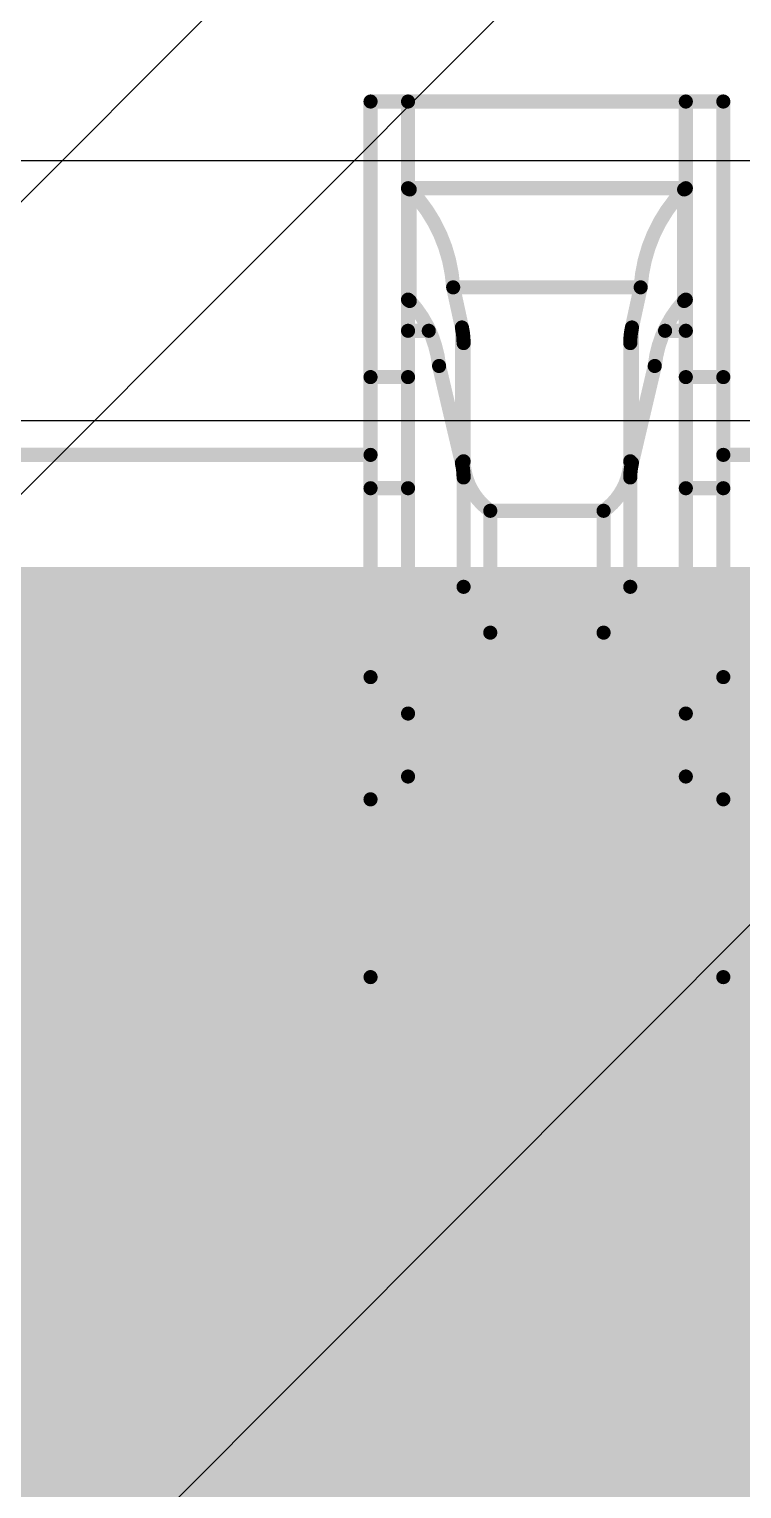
# Model space of a CAD drawing. Header units: inches. Extents: x -6 to 5433, y -4 to 5447.
# Drawn here: x 22.719 to 23.36, y 28.594 to 29.908 of the extents above; entities that cross this region are included whole.
import ezdxf

# ---------------------------------------------------------------- set-up
doc = ezdxf.new("R2010")
doc.units = ezdxf.units.IN
for name, color, linetype in [('Bottom Layer', 5, 'Continuous'), ('Ground', 16, 'Continuous'), ('Mechanical 4', 56, 'Continuous'), ('Top Layer', 1, 'Continuous'), ('Top Paste', 8, 'Continuous'), ('Top Solder', 216, 'Continuous')]:
    doc.layers.add(name, color=color, linetype=linetype)

# ---------------------------------------------------------------- blocks, each defined once
blk = doc.blocks.new('TL3340AF160QG_33')
at = {"layer": 'Top Solder'}
blk.add_line((0.7722387399999999, 1.95276216), (-5441.50524092, 5436.595934), dxfattribs=at)
blk = doc.blocks.new('WQFN_30_EP_2_5_4_5__43')
at = {"layer": 'Top Solder'}
for p in [(-1.45009616, -1.95417948), (-0.9381997999999999, -2.4882348)]:
    blk.add_line(p, (-5421.17972658, -5430.60739378), dxfattribs=at)
blk = doc.blocks.new('QTH_030_01_L_D_A_K_TR_154')
at = {"layer": 'Top Layer'}
blk.add_hatch(color=1, dxfattribs=at).paths.add_polyline_path([(-9.714999619999999, 0.32000063), (-7.17499962, 0.32000063), (-7.17499962, -0.32000063), (-9.714999619999999, -0.32000063)])
at = {"layer": 'Top Paste'}
blk.add_hatch(color=8, dxfattribs=at).paths.add_polyline_path([(-9.714999619999999, 0.32000063), (-7.17499962, 0.32000063), (-7.17499962, -0.32000063), (-9.714999619999999, -0.32000063)])
at = {"layer": 'Top Solder'}
blk.add_hatch(color=216, dxfattribs=at).paths.add_polyline_path([(-9.81659962, 0.42160063), (-7.07339962, 0.42160063), (-7.07339962, -0.42160063), (-9.81659962, -0.42160063)])

msp = doc.modelspace()

# ---------------------------------------------------------------- linework, layer by layer
at = {"layer": 'Bottom Layer'}
for points in [[(22.40538064, 28.02054594, 0.2794, 0.2794, -0.4142135623730951), (23.14198064, 28.75714594, 0.2794, 0.2794, 0)], [(23.14198064, 28.75714594, 0.2794, 0.2794, 0), (23.51029334, 28.75714594, 0.2794, 0.2794, 0)]]:
    msp.add_lwpolyline(points, format="xyseb", dxfattribs=at)
msp.add_lwpolyline([(23.07213064, 28.75714594, 0.1397, 0.1397, 1), (23.21183064, 28.75714594, 0.1397, 0.1397, 1)], format="xyseb", close=True, dxfattribs=at)
msp.add_lwpolyline([(23.07213064, 28.75714594, 0.1397, 0.1397, 1), (23.21183064, 28.75714594, 0.1397, 0.1397, 1)], format="xyseb", close=True, dxfattribs=at)
at = {"layer": 'Ground'}
for p, q in [((20.44022074, 29.7897677), (23.57726044, 29.7897677)), ((26.68933448, 29.55551366), (21.5130888, 29.55551366))]:
    msp.add_line(p, q, dxfattribs=at)
for points in [[(21.5130888, 29.32243564, 0.2032, 0.2032, 0), (26.78587734, 29.32243564, 0.2032, 0.2032, 0)], [(21.77231358, 28.6199453, 0.2032, 0.2032, 0), (26.9689453, 28.6199453, 0.2032, 0.2032, 0)]]:
    msp.add_lwpolyline(points, format="xyseb", dxfattribs=at)
at = {"layer": 'Mechanical 4'}
for points in [[(23.0261541, 29.84294514, 0.0127, 0.0127, 0), (23.3436541, 29.84294514, 0.0127, 0.0127, 0)], [(23.0261541, 29.0549457, 0.0127, 0.0127, 0), (23.0261541, 29.84294514, 0.0127, 0.0127, 0)], [(23.05990562, 29.23548127999999, 0.0127, 0.0127, 0), (23.05990562, 29.84294514, 0.0127, 0.0127, 0)], [(23.30990512, 29.23548127999999, 0.0127, 0.0127, 0), (23.30990512, 29.84294514, 0.0127, 0.0127, 0)], [(23.3436541, 29.0549457, 0.0127, 0.0127, 0), (23.3436541, 29.84294514, 0.0127, 0.0127, 0)], [(23.0599996, 29.764609, 0.0127, 0.0127, -0.0326054854816569), (23.05990308, 29.76474616, 0.0127, 0.0127, 0)], [(23.05990562, 29.76494682, 0.0127, 0.0127, 0), (23.30990512, 29.76494682, 0.0127, 0.0127, 0)], [(23.06007072, 29.76453788, 0.0127, 0.0127, -0.02828759397327315), (23.06000214, 29.764609, 0.0127, 0.0127, 0)], [(23.0601647, 29.76445914, 0.0127, 0.0127, -0.02675080198831688), (23.06007072, 29.76453788, 0.0127, 0.0127, 0)], [(23.06028916, 29.76437278, 0.0127, 0.0127, -0.02199381123520348), (23.0601647, 29.76445914, 0.0127, 0.0127, 0)], [(23.0604568, 29.76427626, 0.0127, 0.0127, -0.01668692776596897), (23.06028916, 29.76437278, 0.0127, 0.0127, 0)], [(23.06066, 29.76416958, 0.0127, 0.0127, -0.009375562032968866), (23.06045426, 29.76427626, 0.0127, 0.0127, 0)], [(23.06089876, 29.76405528, 0.0127, 0.0127, -0.005205298991303171), (23.06066, 29.76416704, 0.0127, 0.0127, 0)], [(23.06089876, 29.76405528, 0.0127, 0.0127, 0), (23.0611553, 29.7639359, 0.0127, 0.0127, 0)], [(23.0611553, 29.7639359, 0.0127, 0.0127, 0), (23.06142454, 29.76381652, 0.0127, 0.0127, 0)], [(23.06142454, 29.66343572, 0.0127, 0.0127, 0), (23.06142454, 29.76381652, 0.0127, 0.0127, 0)], [(23.06142454, 29.76381652, 0.0127, 0.0127, -0.1798941776662689), (23.10053292, 29.67571154, 0.0127, 0.0127, 0)], [(23.26927782, 29.67571154, 0.0127, 0.0127, -0.1798941776662689), (23.3083862, 29.76381652, 0.0127, 0.0127, 0)], [(23.3083862, 29.76381652, 0.0127, 0.0127, 0), (23.30889674, 29.76405274, 0.0127, 0.0127, 0)], [(23.3083862, 29.66343572, 0.0127, 0.0127, 0), (23.3083862, 29.76381652, 0.0127, 0.0127, 0)], [(23.30889674, 29.76405274, 0.0127, 0.0127, 0), (23.30913296, 29.7641645, 0.0127, 0.0127, 0)], [(23.30934378, 29.76427118, 0.0127, 0.0127, -0.007070259434913148), (23.30913296, 29.7641645, 0.0127, 0.0127, 0)], [(23.30951904, 29.76437024, 0.0127, 0.0127, -0.01220881850851225), (23.30934124, 29.76427118, 0.0127, 0.0127, 0)], [(23.30966128, 29.76446168, 0.0127, 0.0127, -0.02261982994287166), (23.30952158, 29.76437024, 0.0127, 0.0127, 0)], [(23.3097578, 29.76454042, 0.0127, 0.0127, -0.0318810895005585), (23.30965874, 29.76446168, 0.0127, 0.0127, 0)], [(23.30982384, 29.76461408, 0.0127, 0.0127, -0.03744577968697924), (23.3097578, 29.76454042, 0.0127, 0.0127, 0)], [(23.30986956, 29.76468012, 0.0127, 0.0127, -0.03268866419516496), (23.30982384, 29.76461154, 0.0127, 0.0127, 0)], [(23.30990258, 29.76474616, 0.0127, 0.0127, -0.01323434468699419), (23.30986702, 29.76468012, 0.0127, 0.0127, 0)], [(23.10053292, 29.67571154, 0.0127, 0.0127, 0), (23.26927782, 29.67571154, 0.0127, 0.0127, 0)], [(23.10053292, 29.67571154, 0.0127, 0.0127, 0), (23.1083866, 29.6396156, 0.0127, 0.0127, 0)], [(23.26142414, 29.6396156, 0.0127, 0.0127, 0), (23.26927782, 29.67571154, 0.0127, 0.0127, 0)], [(23.06000214, 29.6644949, 0.0127, 0.0127, -0.02859692936688277), (23.05990308, 29.66467777999999, 0.0127, 0.0127, 0)], [(23.0601647, 29.66429678, 0.0127, 0.0127, -0.05432141872875217), (23.06000468, 29.66449744, 0.0127, 0.0127, 0)], [(23.06028916, 29.6641774, 0.0127, 0.0127, -0.02338615133889492), (23.0601647, 29.66429424, 0.0127, 0.0127, 0)], [(23.06045426, 29.66405294, 0.0127, 0.0127, -0.01856230606409423), (23.06028916, 29.66417994, 0.0127, 0.0127, 0)], [(23.06066, 29.66390816, 0.0127, 0.0127, -0.01073692515271484), (23.06045426, 29.6640504, 0.0127, 0.0127, 0)], [(23.06089876, 29.66375576, 0.0127, 0.0127, -0.006054831018369914), (23.06066254, 29.66390816, 0.0127, 0.0127, 0)], [(23.06089876, 29.6637583, 0.0127, 0.0127, 0), (23.0611553, 29.66359828, 0.0127, 0.0127, 0)], [(23.0611553, 29.66359828, 0.0127, 0.0127, 0), (23.06142454, 29.66343572, 0.0127, 0.0127, 0)], [(23.06142454, 29.66343826, 0.0127, 0.0127, -0.1625908253546253), (23.08786594, 29.6049446, 0.0127, 0.0127, 0)], [(23.2819448, 29.6049446, 0.0127, 0.0127, -0.1625908253546254), (23.3083862, 29.66343826, 0.0127, 0.0127, 0)], [(23.3083862, 29.66343572, 0.0127, 0.0127, 0), (23.30889674, 29.66375322, 0.0127, 0.0127, 0)], [(23.30913296, 29.66390308, 0.0127, 0.0127, -0.004820614329391777), (23.30889674, 29.66375322, 0.0127, 0.0127, 0)], [(23.30934124, 29.66404532, 0.0127, 0.0127, -0.008119958873509615), (23.30913042, 29.66390308, 0.0127, 0.0127, 0)], [(23.30951904, 29.66418248, 0.0127, 0.0127, -0.01372913845234717), (23.30934124, 29.66404786, 0.0127, 0.0127, 0)], [(23.30965874, 29.66429932, 0.0127, 0.0127, -0.02446216596866901), (23.30952158, 29.66417994, 0.0127, 0.0127, 0)], [(23.3097578, 29.664406, 0.0127, 0.0127, -0.03231853503591726), (23.30965874, 29.66429932, 0.0127, 0.0127, 0)], [(23.30982384, 29.66450252, 0.0127, 0.0127, -0.03504147989288447), (23.3097578, 29.664406, 0.0127, 0.0127, 0)], [(23.30986956, 29.66459142, 0.0127, 0.0127, -0.02840446122422311), (23.30982384, 29.66450252, 0.0127, 0.0127, 0)], [(23.30990512, 29.66467524, 0.0127, 0.0127, -0.0110217929733346), (23.30986956, 29.66458888, 0.0127, 0.0127, 0)], [(23.05990562, 29.63661078, 0.0127, 0.0127, 0), (23.078567, 29.63661078, 0.0127, 0.0127, 0)], [(23.1083866, 29.5176575, 0.0127, 0.0127, 0), (23.1083866, 29.6396156, 0.0127, 0.0127, 0)], [(23.1083866, 29.6396156, 0.0127, 0.0127, -0.05365795323520316), (23.10990552, 29.625544, 0.0127, 0.0127, 0)], [(23.25990522, 29.625544, 0.0127, 0.0127, -0.05365795323520318), (23.26142414, 29.6396156, 0.0127, 0.0127, 0)], [(23.26142414, 29.5176575, 0.0127, 0.0127, 0), (23.26142414, 29.6396156, 0.0127, 0.0127, 0)], [(23.29124374, 29.63661078, 0.0127, 0.0127, 0), (23.30990512, 29.63661078, 0.0127, 0.0127, 0)], [(23.10990552, 29.40619468, 0.0127, 0.0127, 0), (23.10990552, 29.625544, 0.0127, 0.0127, 0)], [(23.25990522, 29.40619468, 0.0127, 0.0127, 0), (23.25990522, 29.625544, 0.0127, 0.0127, 0)], [(23.0878634, 29.60494714, 0.0127, 0.0127, 0), (23.1083866, 29.5176575, 0.0127, 0.0127, 0)], [(23.26142414, 29.5176575, 0.0127, 0.0127, 0), (23.2819448, 29.60494714, 0.0127, 0.0127, 0)], [(23.0261541, 29.59494462, 0.0127, 0.0127, 0), (23.05990562, 29.59494462, 0.0127, 0.0127, 0)], [(23.30990512, 29.59494462, 0.0127, 0.0127, 0), (23.3436541, 29.59494462, 0.0127, 0.0127, 0)], [(22.7086541, 29.52494476, 0.0127, 0.0127, 0), (23.0261541, 29.52494476, 0.0127, 0.0127, 0)], [(23.3436541, 29.52494476, 0.0127, 0.0127, 0), (23.6611541, 29.52494476, 0.0127, 0.0127, 0)], [(23.1083866, 29.5176575, 0.0127, 0.0127, -0.05786387190107989), (23.10990552, 29.50463492, 0.0127, 0.0127, 0)], [(23.1339136, 29.47460704, 0.0127, 0.0127, -0.2374801051855862), (23.10990552, 29.51917896, 0.0127, 0.0127, 0)], [(23.25990522, 29.51917896, 0.0127, 0.0127, -0.2374801051855858), (23.23589714, 29.47460704, 0.0127, 0.0127, 0)], [(23.25990522, 29.50463492, 0.0127, 0.0127, -0.05786387190151768), (23.26142414, 29.5176575, 0.0127, 0.0127, 0)], [(23.0261541, 29.49494482, 0.0127, 0.0127, 0), (23.05990562, 29.49494482, 0.0127, 0.0127, 0)], [(23.30990512, 29.49494482, 0.0127, 0.0127, 0), (23.3436541, 29.49494482, 0.0127, 0.0127, 0)], [(23.13391614, 29.47460704, 0.0127, 0.0127, 0), (23.2358946, 29.47460704, 0.0127, 0.0127, 0)], [(23.13391614, 29.36494508, 0.0127, 0.0127, 0), (23.13391614, 29.47460704, 0.0127, 0.0127, 0)], [(23.2358946, 29.36494508, 0.0127, 0.0127, 0), (23.2358946, 29.47460704, 0.0127, 0.0127, 0)], [(23.1339136, 29.36494762, 0.0127, 0.0127, -0.2473774779353231), (23.10990552, 29.40619722, 0.0127, 0.0127, 0)], [(23.25990522, 29.40619722, 0.0127, 0.0127, -0.2473774779353234), (23.23589714, 29.36494762, 0.0127, 0.0127, 0)], [(23.13391614, 29.36494508, 0.0127, 0.0127, 0), (23.2358946, 29.36494508, 0.0127, 0.0127, 0)], [(22.7086541, 29.32494516, 0.0127, 0.0127, 0), (23.0261541, 29.32494516, 0.0127, 0.0127, 0)], [(23.3436541, 29.32494516, 0.0127, 0.0127, 0), (23.6611541, 29.32494516, 0.0127, 0.0127, 0)], [(23.05990562, 29.29215376, 0.0127, 0.0127, 0), (23.30990512, 29.29215376, 0.0127, 0.0127, 0)], [(23.05990562, 29.23548127999999, 0.0127, 0.0127, 0), (23.30990512, 29.23548127999999, 0.0127, 0.0127, 0)], [(23.0261541, 29.21494538, 0.0127, 0.0127, 0), (23.3436541, 29.21494538, 0.0127, 0.0127, 0)], [(23.0261541, 29.0549457, 0.0127, 0.0127, 0), (23.3436541, 29.0549457, 0.0127, 0.0127, 0)]]:
    msp.add_lwpolyline(points, format="xyseb", dxfattribs=at)
for points in [[(23.0229791, 29.84294514, 0.00635, 0.00635, 1), (23.0293291, 29.84294514, 0.00635, 0.00635, 1)], [(23.0229791, 29.84294514, 0.00635, 0.00635, 1), (23.0293291, 29.84294514, 0.00635, 0.00635, 1)], [(23.05673062, 29.84294514, 0.00635, 0.00635, 1), (23.06308062, 29.84294514, 0.00635, 0.00635, 1)], [(23.30673012, 29.84294514, 0.00635, 0.00635, 1), (23.31308012, 29.84294514, 0.00635, 0.00635, 1)], [(23.3404791, 29.84294514, 0.00635, 0.00635, 1), (23.3468291, 29.84294514, 0.00635, 0.00635, 1)], [(23.3404791, 29.84294514, 0.00635, 0.00635, 1), (23.3468291, 29.84294514, 0.00635, 0.00635, 1)], [(23.05672808, 29.76474616, 0.00635, 0.00635, 1), (23.06307808, 29.76474616, 0.00635, 0.00635, 1)], [(23.05673062, 29.76494682, 0.00635, 0.00635, 1), (23.06308062, 29.76494682, 0.00635, 0.00635, 1)], [(23.0568246, 29.764609, 0.00635, 0.00635, 1), (23.0631746, 29.764609, 0.00635, 0.00635, 1)], [(23.05682714, 29.764609, 0.00635, 0.00635, 1), (23.06317714, 29.764609, 0.00635, 0.00635, 1)], [(23.05689572, 29.76453788, 0.00635, 0.00635, 1), (23.06324572, 29.76453788, 0.00635, 0.00635, 1)], [(23.05689572, 29.76453788, 0.00635, 0.00635, 1), (23.06324572, 29.76453788, 0.00635, 0.00635, 1)], [(23.0569897, 29.76445914, 0.00635, 0.00635, 1), (23.0633397, 29.76445914, 0.00635, 0.00635, 1)], [(23.0569897, 29.76445914, 0.00635, 0.00635, 1), (23.0633397, 29.76445914, 0.00635, 0.00635, 1)], [(23.05711416, 29.76437278, 0.00635, 0.00635, 1), (23.06346416, 29.76437278, 0.00635, 0.00635, 1)], [(23.05711416, 29.76437278, 0.00635, 0.00635, 1), (23.06346416, 29.76437278, 0.00635, 0.00635, 1)], [(23.05727926, 29.76427626, 0.00635, 0.00635, 1), (23.06362926, 29.76427626, 0.00635, 0.00635, 1)], [(23.0572818, 29.76427626, 0.00635, 0.00635, 1), (23.0636318, 29.76427626, 0.00635, 0.00635, 1)], [(23.057485, 29.76416958, 0.00635, 0.00635, 1), (23.063835, 29.76416958, 0.00635, 0.00635, 1)], [(23.057485, 29.76416704, 0.00635, 0.00635, 1), (23.063835, 29.76416704, 0.00635, 0.00635, 1)], [(23.05772376, 29.76405528, 0.00635, 0.00635, 1), (23.06407376, 29.76405528, 0.00635, 0.00635, 1)], [(23.05772376, 29.76405528, 0.00635, 0.00635, 1), (23.06407376, 29.76405528, 0.00635, 0.00635, 1)], [(23.0579803, 29.7639359, 0.00635, 0.00635, 1), (23.0643303, 29.7639359, 0.00635, 0.00635, 1)], [(23.0579803, 29.7639359, 0.00635, 0.00635, 1), (23.0643303, 29.7639359, 0.00635, 0.00635, 1)], [(23.05824954, 29.76381652, 0.00635, 0.00635, 1), (23.06459954, 29.76381652, 0.00635, 0.00635, 1)], [(23.05824954, 29.76381652, 0.00635, 0.00635, 1), (23.06459954, 29.76381652, 0.00635, 0.00635, 1)], [(23.05824954, 29.76381652, 0.00635, 0.00635, 1), (23.06459954, 29.76381652, 0.00635, 0.00635, 1)], [(23.3052112, 29.76381652, 0.00635, 0.00635, 1), (23.3115612, 29.76381652, 0.00635, 0.00635, 1)], [(23.3052112, 29.76381652, 0.00635, 0.00635, 1), (23.3115612, 29.76381652, 0.00635, 0.00635, 1)], [(23.3052112, 29.76381652, 0.00635, 0.00635, 1), (23.3115612, 29.76381652, 0.00635, 0.00635, 1)], [(23.30572174, 29.76405274, 0.00635, 0.00635, 1), (23.31207174, 29.76405274, 0.00635, 0.00635, 1)], [(23.30572174, 29.76405274, 0.00635, 0.00635, 1), (23.31207174, 29.76405274, 0.00635, 0.00635, 1)], [(23.30595796, 29.7641645, 0.00635, 0.00635, 1), (23.31230796, 29.7641645, 0.00635, 0.00635, 1)], [(23.30595796, 29.7641645, 0.00635, 0.00635, 1), (23.31230796, 29.7641645, 0.00635, 0.00635, 1)], [(23.30616624, 29.76427118, 0.00635, 0.00635, 1), (23.31251624, 29.76427118, 0.00635, 0.00635, 1)], [(23.30616878, 29.76427118, 0.00635, 0.00635, 1), (23.31251878, 29.76427118, 0.00635, 0.00635, 1)], [(23.30634404, 29.76437024, 0.00635, 0.00635, 1), (23.31269404, 29.76437024, 0.00635, 0.00635, 1)], [(23.30634658, 29.76437024, 0.00635, 0.00635, 1), (23.31269658, 29.76437024, 0.00635, 0.00635, 1)], [(23.30648374, 29.76446168, 0.00635, 0.00635, 1), (23.31283374, 29.76446168, 0.00635, 0.00635, 1)], [(23.30648628, 29.76446168, 0.00635, 0.00635, 1), (23.31283628, 29.76446168, 0.00635, 0.00635, 1)], [(23.3065828, 29.76454042, 0.00635, 0.00635, 1), (23.3129328, 29.76454042, 0.00635, 0.00635, 1)], [(23.3065828, 29.76454042, 0.00635, 0.00635, 1), (23.3129328, 29.76454042, 0.00635, 0.00635, 1)], [(23.30664884, 29.76461408, 0.00635, 0.00635, 1), (23.31299884, 29.76461408, 0.00635, 0.00635, 1)], [(23.30664884, 29.76461154, 0.00635, 0.00635, 1), (23.31299884, 29.76461154, 0.00635, 0.00635, 1)], [(23.30669202, 29.76468012, 0.00635, 0.00635, 1), (23.31304202, 29.76468012, 0.00635, 0.00635, 1)], [(23.30669456, 29.76468012, 0.00635, 0.00635, 1), (23.31304456, 29.76468012, 0.00635, 0.00635, 1)], [(23.30672758, 29.76474616, 0.00635, 0.00635, 1), (23.31307758, 29.76474616, 0.00635, 0.00635, 1)], [(23.30673012, 29.76494682, 0.00635, 0.00635, 1), (23.31308012, 29.76494682, 0.00635, 0.00635, 1)], [(23.09735792, 29.67571154, 0.00635, 0.00635, 1), (23.10370792, 29.67571154, 0.00635, 0.00635, 1)], [(23.09735792, 29.67571154, 0.00635, 0.00635, 1), (23.10370792, 29.67571154, 0.00635, 0.00635, 1)], [(23.09735792, 29.67571154, 0.00635, 0.00635, 1), (23.10370792, 29.67571154, 0.00635, 0.00635, 1)], [(23.26610282, 29.67571154, 0.00635, 0.00635, 1), (23.27245282, 29.67571154, 0.00635, 0.00635, 1)], [(23.26610282, 29.67571154, 0.00635, 0.00635, 1), (23.27245282, 29.67571154, 0.00635, 0.00635, 1)], [(23.26610282, 29.67571154, 0.00635, 0.00635, 1), (23.27245282, 29.67571154, 0.00635, 0.00635, 1)], [(23.05672808, 29.66467777999999, 0.00635, 0.00635, 1), (23.06307808, 29.66467777999999, 0.00635, 0.00635, 1)], [(23.05682714, 29.6644949, 0.00635, 0.00635, 1), (23.06317714, 29.6644949, 0.00635, 0.00635, 1)], [(23.05682968, 29.66449744, 0.00635, 0.00635, 1), (23.06317968, 29.66449744, 0.00635, 0.00635, 1)], [(23.0569897, 29.66429678, 0.00635, 0.00635, 1), (23.0633397, 29.66429678, 0.00635, 0.00635, 1)], [(23.0569897, 29.66429424, 0.00635, 0.00635, 1), (23.0633397, 29.66429424, 0.00635, 0.00635, 1)], [(23.05711416, 29.66417994, 0.00635, 0.00635, 1), (23.06346416, 29.66417994, 0.00635, 0.00635, 1)], [(23.05711416, 29.6641774, 0.00635, 0.00635, 1), (23.06346416, 29.6641774, 0.00635, 0.00635, 1)], [(23.05727926, 29.66405294, 0.00635, 0.00635, 1), (23.06362926, 29.66405294, 0.00635, 0.00635, 1)], [(23.05727926, 29.6640504, 0.00635, 0.00635, 1), (23.06362926, 29.6640504, 0.00635, 0.00635, 1)], [(23.057485, 29.66390816, 0.00635, 0.00635, 1), (23.063835, 29.66390816, 0.00635, 0.00635, 1)], [(23.05748754, 29.66390816, 0.00635, 0.00635, 1), (23.06383754, 29.66390816, 0.00635, 0.00635, 1)], [(23.05772376, 29.6637583, 0.00635, 0.00635, 1), (23.06407376, 29.6637583, 0.00635, 0.00635, 1)], [(23.05772376, 29.66375576, 0.00635, 0.00635, 1), (23.06407376, 29.66375576, 0.00635, 0.00635, 1)], [(23.0579803, 29.66359828, 0.00635, 0.00635, 1), (23.0643303, 29.66359828, 0.00635, 0.00635, 1)], [(23.0579803, 29.66359828, 0.00635, 0.00635, 1), (23.0643303, 29.66359828, 0.00635, 0.00635, 1)], [(23.05824954, 29.66343826, 0.00635, 0.00635, 1), (23.06459954, 29.66343826, 0.00635, 0.00635, 1)], [(23.05824954, 29.66343572, 0.00635, 0.00635, 1), (23.06459954, 29.66343572, 0.00635, 0.00635, 1)], [(23.05824954, 29.66343572, 0.00635, 0.00635, 1), (23.06459954, 29.66343572, 0.00635, 0.00635, 1)], [(23.3052112, 29.66343826, 0.00635, 0.00635, 1), (23.3115612, 29.66343826, 0.00635, 0.00635, 1)], [(23.3052112, 29.66343572, 0.00635, 0.00635, 1), (23.3115612, 29.66343572, 0.00635, 0.00635, 1)], [(23.3052112, 29.66343572, 0.00635, 0.00635, 1), (23.3115612, 29.66343572, 0.00635, 0.00635, 1)], [(23.30572174, 29.66375322, 0.00635, 0.00635, 1), (23.31207174, 29.66375322, 0.00635, 0.00635, 1)], [(23.30572174, 29.66375322, 0.00635, 0.00635, 1), (23.31207174, 29.66375322, 0.00635, 0.00635, 1)], [(23.30595542, 29.66390308, 0.00635, 0.00635, 1), (23.31230542, 29.66390308, 0.00635, 0.00635, 1)], [(23.30595796, 29.66390308, 0.00635, 0.00635, 1), (23.31230796, 29.66390308, 0.00635, 0.00635, 1)], [(23.30616624, 29.66404786, 0.00635, 0.00635, 1), (23.31251624, 29.66404786, 0.00635, 0.00635, 1)], [(23.30616624, 29.66404532, 0.00635, 0.00635, 1), (23.31251624, 29.66404532, 0.00635, 0.00635, 1)], [(23.30634404, 29.66418248, 0.00635, 0.00635, 1), (23.31269404, 29.66418248, 0.00635, 0.00635, 1)], [(23.30634658, 29.66417994, 0.00635, 0.00635, 1), (23.31269658, 29.66417994, 0.00635, 0.00635, 1)], [(23.30648374, 29.66429932, 0.00635, 0.00635, 1), (23.31283374, 29.66429932, 0.00635, 0.00635, 1)], [(23.30648374, 29.66429932, 0.00635, 0.00635, 1), (23.31283374, 29.66429932, 0.00635, 0.00635, 1)], [(23.3065828, 29.664406, 0.00635, 0.00635, 1), (23.3129328, 29.664406, 0.00635, 0.00635, 1)], [(23.3065828, 29.664406, 0.00635, 0.00635, 1), (23.3129328, 29.664406, 0.00635, 0.00635, 1)], [(23.30664884, 29.66450252, 0.00635, 0.00635, 1), (23.31299884, 29.66450252, 0.00635, 0.00635, 1)], [(23.30664884, 29.66450252, 0.00635, 0.00635, 1), (23.31299884, 29.66450252, 0.00635, 0.00635, 1)], [(23.30669456, 29.66459142, 0.00635, 0.00635, 1), (23.31304456, 29.66459142, 0.00635, 0.00635, 1)], [(23.30669456, 29.66458888, 0.00635, 0.00635, 1), (23.31304456, 29.66458888, 0.00635, 0.00635, 1)], [(23.30673012, 29.66467524, 0.00635, 0.00635, 1), (23.31308012, 29.66467524, 0.00635, 0.00635, 1)], [(23.05673062, 29.63661078, 0.00635, 0.00635, 1), (23.06308062, 29.63661078, 0.00635, 0.00635, 1)], [(23.075392, 29.63661078, 0.00635, 0.00635, 1), (23.081742, 29.63661078, 0.00635, 0.00635, 1)], [(23.1052116, 29.6396156, 0.00635, 0.00635, 1), (23.1115616, 29.6396156, 0.00635, 0.00635, 1)], [(23.1052116, 29.6396156, 0.00635, 0.00635, 1), (23.1115616, 29.6396156, 0.00635, 0.00635, 1)], [(23.1052116, 29.6396156, 0.00635, 0.00635, 1), (23.1115616, 29.6396156, 0.00635, 0.00635, 1)], [(23.25824914, 29.6396156, 0.00635, 0.00635, 1), (23.26459914, 29.6396156, 0.00635, 0.00635, 1)], [(23.25824914, 29.6396156, 0.00635, 0.00635, 1), (23.26459914, 29.6396156, 0.00635, 0.00635, 1)], [(23.25824914, 29.6396156, 0.00635, 0.00635, 1), (23.26459914, 29.6396156, 0.00635, 0.00635, 1)], [(23.28806874, 29.63661078, 0.00635, 0.00635, 1), (23.29441874, 29.63661078, 0.00635, 0.00635, 1)], [(23.30673012, 29.63661078, 0.00635, 0.00635, 1), (23.31308012, 29.63661078, 0.00635, 0.00635, 1)], [(23.10673052, 29.625544, 0.00635, 0.00635, 1), (23.11308052, 29.625544, 0.00635, 0.00635, 1)], [(23.10673052, 29.625544, 0.00635, 0.00635, 1), (23.11308052, 29.625544, 0.00635, 0.00635, 1)], [(23.25673022, 29.625544, 0.00635, 0.00635, 1), (23.26308022, 29.625544, 0.00635, 0.00635, 1)], [(23.25673022, 29.625544, 0.00635, 0.00635, 1), (23.26308022, 29.625544, 0.00635, 0.00635, 1)], [(23.0846884, 29.60494714, 0.00635, 0.00635, 1), (23.0910384, 29.60494714, 0.00635, 0.00635, 1)], [(23.08469094, 29.6049446, 0.00635, 0.00635, 1), (23.09104094, 29.6049446, 0.00635, 0.00635, 1)], [(23.2787698, 29.60494714, 0.00635, 0.00635, 1), (23.2851198, 29.60494714, 0.00635, 0.00635, 1)], [(23.2787698, 29.6049446, 0.00635, 0.00635, 1), (23.2851198, 29.6049446, 0.00635, 0.00635, 1)], [(23.0229791, 29.59494462, 0.00635, 0.00635, 1), (23.0293291, 29.59494462, 0.00635, 0.00635, 1)], [(23.05673062, 29.59494462, 0.00635, 0.00635, 1), (23.06308062, 29.59494462, 0.00635, 0.00635, 1)], [(23.30673012, 29.59494462, 0.00635, 0.00635, 1), (23.31308012, 29.59494462, 0.00635, 0.00635, 1)], [(23.3404791, 29.59494462, 0.00635, 0.00635, 1), (23.3468291, 29.59494462, 0.00635, 0.00635, 1)], [(23.0229791, 29.52494476, 0.00635, 0.00635, 1), (23.0293291, 29.52494476, 0.00635, 0.00635, 1)], [(23.3404791, 29.52494476, 0.00635, 0.00635, 1), (23.3468291, 29.52494476, 0.00635, 0.00635, 1)], [(23.1052116, 29.5176575, 0.00635, 0.00635, 1), (23.1115616, 29.5176575, 0.00635, 0.00635, 1)], [(23.1052116, 29.5176575, 0.00635, 0.00635, 1), (23.1115616, 29.5176575, 0.00635, 0.00635, 1)], [(23.1052116, 29.5176575, 0.00635, 0.00635, 1), (23.1115616, 29.5176575, 0.00635, 0.00635, 1)], [(23.10673052, 29.51917896, 0.00635, 0.00635, 1), (23.11308052, 29.51917896, 0.00635, 0.00635, 1)], [(23.25673022, 29.51917896, 0.00635, 0.00635, 1), (23.26308022, 29.51917896, 0.00635, 0.00635, 1)], [(23.25824914, 29.5176575, 0.00635, 0.00635, 1), (23.26459914, 29.5176575, 0.00635, 0.00635, 1)], [(23.25824914, 29.5176575, 0.00635, 0.00635, 1), (23.26459914, 29.5176575, 0.00635, 0.00635, 1)], [(23.25824914, 29.5176575, 0.00635, 0.00635, 1), (23.26459914, 29.5176575, 0.00635, 0.00635, 1)], [(23.10673052, 29.50463492, 0.00635, 0.00635, 1), (23.11308052, 29.50463492, 0.00635, 0.00635, 1)], [(23.25673022, 29.50463492, 0.00635, 0.00635, 1), (23.26308022, 29.50463492, 0.00635, 0.00635, 1)], [(23.0229791, 29.49494482, 0.00635, 0.00635, 1), (23.0293291, 29.49494482, 0.00635, 0.00635, 1)], [(23.05673062, 29.49494482, 0.00635, 0.00635, 1), (23.06308062, 29.49494482, 0.00635, 0.00635, 1)], [(23.30673012, 29.49494482, 0.00635, 0.00635, 1), (23.31308012, 29.49494482, 0.00635, 0.00635, 1)], [(23.3404791, 29.49494482, 0.00635, 0.00635, 1), (23.3468291, 29.49494482, 0.00635, 0.00635, 1)], [(23.1307386, 29.47460704, 0.00635, 0.00635, 1), (23.1370886, 29.47460704, 0.00635, 0.00635, 1)], [(23.13074114, 29.47460704, 0.00635, 0.00635, 1), (23.13709114, 29.47460704, 0.00635, 0.00635, 1)], [(23.13074114, 29.47460704, 0.00635, 0.00635, 1), (23.13709114, 29.47460704, 0.00635, 0.00635, 1)], [(23.2327196, 29.47460704, 0.00635, 0.00635, 1), (23.2390696, 29.47460704, 0.00635, 0.00635, 1)], [(23.2327196, 29.47460704, 0.00635, 0.00635, 1), (23.2390696, 29.47460704, 0.00635, 0.00635, 1)], [(23.23272214, 29.47460704, 0.00635, 0.00635, 1), (23.23907214, 29.47460704, 0.00635, 0.00635, 1)], [(23.10673052, 29.40619722, 0.00635, 0.00635, 1), (23.11308052, 29.40619722, 0.00635, 0.00635, 1)], [(23.10673052, 29.40619468, 0.00635, 0.00635, 1), (23.11308052, 29.40619468, 0.00635, 0.00635, 1)], [(23.25673022, 29.40619722, 0.00635, 0.00635, 1), (23.26308022, 29.40619722, 0.00635, 0.00635, 1)], [(23.25673022, 29.40619468, 0.00635, 0.00635, 1), (23.26308022, 29.40619468, 0.00635, 0.00635, 1)], [(23.1307386, 29.36494762, 0.00635, 0.00635, 1), (23.1370886, 29.36494762, 0.00635, 0.00635, 1)], [(23.13074114, 29.36494508, 0.00635, 0.00635, 1), (23.13709114, 29.36494508, 0.00635, 0.00635, 1)], [(23.13074114, 29.36494508, 0.00635, 0.00635, 1), (23.13709114, 29.36494508, 0.00635, 0.00635, 1)], [(23.2327196, 29.36494508, 0.00635, 0.00635, 1), (23.2390696, 29.36494508, 0.00635, 0.00635, 1)], [(23.2327196, 29.36494508, 0.00635, 0.00635, 1), (23.2390696, 29.36494508, 0.00635, 0.00635, 1)], [(23.23272214, 29.36494762, 0.00635, 0.00635, 1), (23.23907214, 29.36494762, 0.00635, 0.00635, 1)], [(23.0229791, 29.32494516, 0.00635, 0.00635, 1), (23.0293291, 29.32494516, 0.00635, 0.00635, 1)], [(23.3404791, 29.32494516, 0.00635, 0.00635, 1), (23.3468291, 29.32494516, 0.00635, 0.00635, 1)], [(23.05673062, 29.29215376, 0.00635, 0.00635, 1), (23.06308062, 29.29215376, 0.00635, 0.00635, 1)], [(23.30673012, 29.29215376, 0.00635, 0.00635, 1), (23.31308012, 29.29215376, 0.00635, 0.00635, 1)], [(23.05673062, 29.23548127999999, 0.00635, 0.00635, 1), (23.06308062, 29.23548127999999, 0.00635, 0.00635, 1)], [(23.05673062, 29.23548127999999, 0.00635, 0.00635, 1), (23.06308062, 29.23548127999999, 0.00635, 0.00635, 1)], [(23.30673012, 29.23548127999999, 0.00635, 0.00635, 1), (23.31308012, 29.23548127999999, 0.00635, 0.00635, 1)], [(23.30673012, 29.23548127999999, 0.00635, 0.00635, 1), (23.31308012, 29.23548127999999, 0.00635, 0.00635, 1)], [(23.0229791, 29.21494538, 0.00635, 0.00635, 1), (23.0293291, 29.21494538, 0.00635, 0.00635, 1)], [(23.3404791, 29.21494538, 0.00635, 0.00635, 1), (23.3468291, 29.21494538, 0.00635, 0.00635, 1)], [(23.0229791, 29.0549457, 0.00635, 0.00635, 1), (23.0293291, 29.0549457, 0.00635, 0.00635, 1)], [(23.0229791, 29.0549457, 0.00635, 0.00635, 1), (23.0293291, 29.0549457, 0.00635, 0.00635, 1)], [(23.3404791, 29.0549457, 0.00635, 0.00635, 1), (23.3468291, 29.0549457, 0.00635, 0.00635, 1)], [(23.3404791, 29.0549457, 0.00635, 0.00635, 1), (23.3468291, 29.0549457, 0.00635, 0.00635, 1)]]:
    msp.add_lwpolyline(points, format="xyseb", close=True, dxfattribs=at)

# ---------------------------------------------------------------- block references
for name, p, rotation in [('TL3340AF160QG_33', (-3.743799979999999, 5.98786712), 270), ('WQFN_30_EP_2_5_4_5__43', (11.67240744, 16.88571426), 180), ('QTH_030_01_L_D_A_K_TR_154', (15.3105993, 28.85674696), 180)]:
    msp.add_blockref(name, p, dxfattribs=dict(rotation=rotation))

doc.saveas('drawing.dxf')
